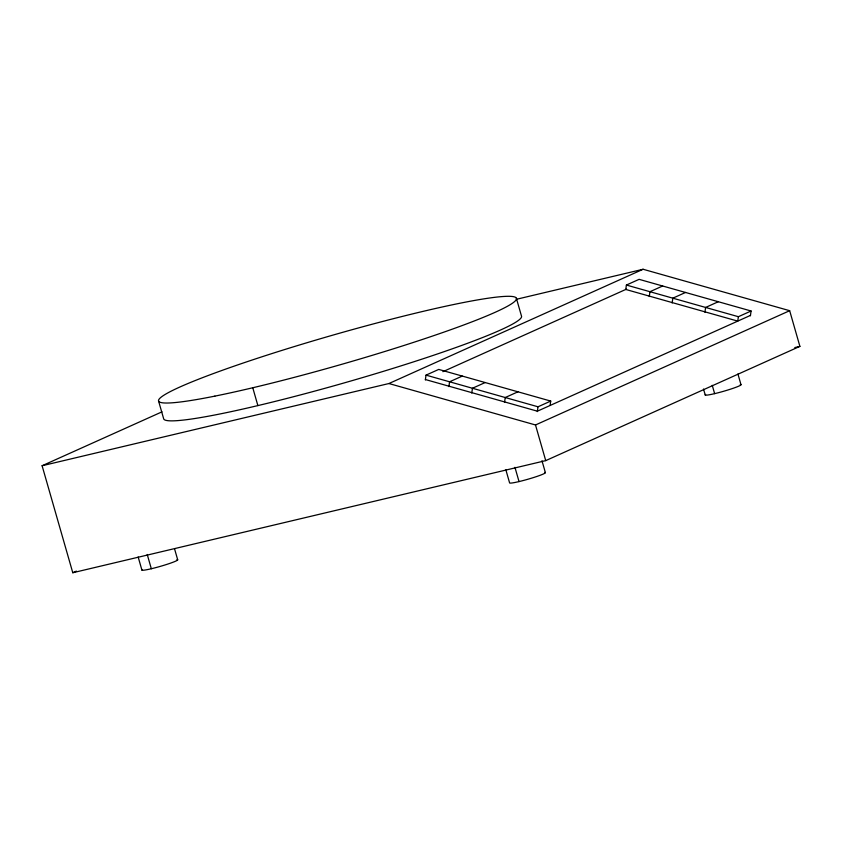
<?xml version="1.0" encoding="UTF-8"?>
<svg xmlns="http://www.w3.org/2000/svg" width="842" height="842" viewBox="0 0 842 842"><rect width="100%" height="100%" fill="white"/><g stroke="black" fill="none" stroke-linecap="round" stroke-linejoin="round"><path stroke-width="1.26" d="M425.347 379.942L426.031 375.132L438.735 369.417L550.721 401.076L550.1 405.486M448.902 386.594L449.575 381.794L462.29 376.079M471.783 393.067L472.457 388.257L485.171 382.542M504.558 402.329L505.232 397.529L517.946 391.814M537.333 411.591L538.006 406.791L550.721 401.076M751.085 310.993L639.11 279.344L626.395 285.049L625.774 289.459L737.76 321.118L738.381 316.708L751.085 310.993L750.411 315.803M649.277 296.521L649.95 291.711L662.654 285.996M672.148 302.983L672.832 298.173L685.535 292.469M704.922 312.245L705.607 307.446L718.31 301.731M516.399 299.299L643.099 269.261L789.67 310.698L799.9 346.367L545.732 460.627L72.78 572.739L42.1 465.742L161.99 411.843M42.1 465.742L388.93 383.531L643.099 269.261M442.892 371.68L626.511 289.122M72.78 572.739L76.38 571.118M750.464 315.403L537.385 411.191L425.41 379.542M388.93 383.531L535.501 424.968L789.67 310.698M794.785 347.578L799.9 346.367M626.395 285.049L738.381 316.708M426.031 375.132L538.006 406.791M737.929 373.995L740.992 384.689M712.248 385.32L714.637 393.646M703.512 389.025L705.217 394.972M516.378 298.268L521.493 316.097A186.135 15.251 -16 0 1 348.051 381.805A186.135 15.251 -16 0 1 163.706 418.906L158.591 401.076M535.501 424.968L545.732 460.627M541.974 460.742L545.384 472.636M514.936 467.321L519.03 481.582M505.863 469.836L509.61 482.919A18.619 1.526 -16 0 0 530.376 478.519A18.619 1.526 -16 0 0 544.637 472.436M252.768 387.762L257.873 405.591M174.62 549.089L177.694 559.793M147.234 554.478L151.328 568.739M138.162 556.994L141.909 570.076M740.244 384.499A18.619 1.526 -16 0 1 723.646 391.267A18.619 1.526 -16 0 1 705.691 394.424M176.936 559.593A18.619 1.526 -16 0 1 160.348 566.361A18.619 1.526 -16 0 1 142.382 569.529M214.847 396.129A186.135 15.251 -16 0 0 511.694 303.72A186.135 15.251 -16 0 0 285.922 349.156A186.135 15.251 -16 0 0 214.847 396.129"/></g></svg>
